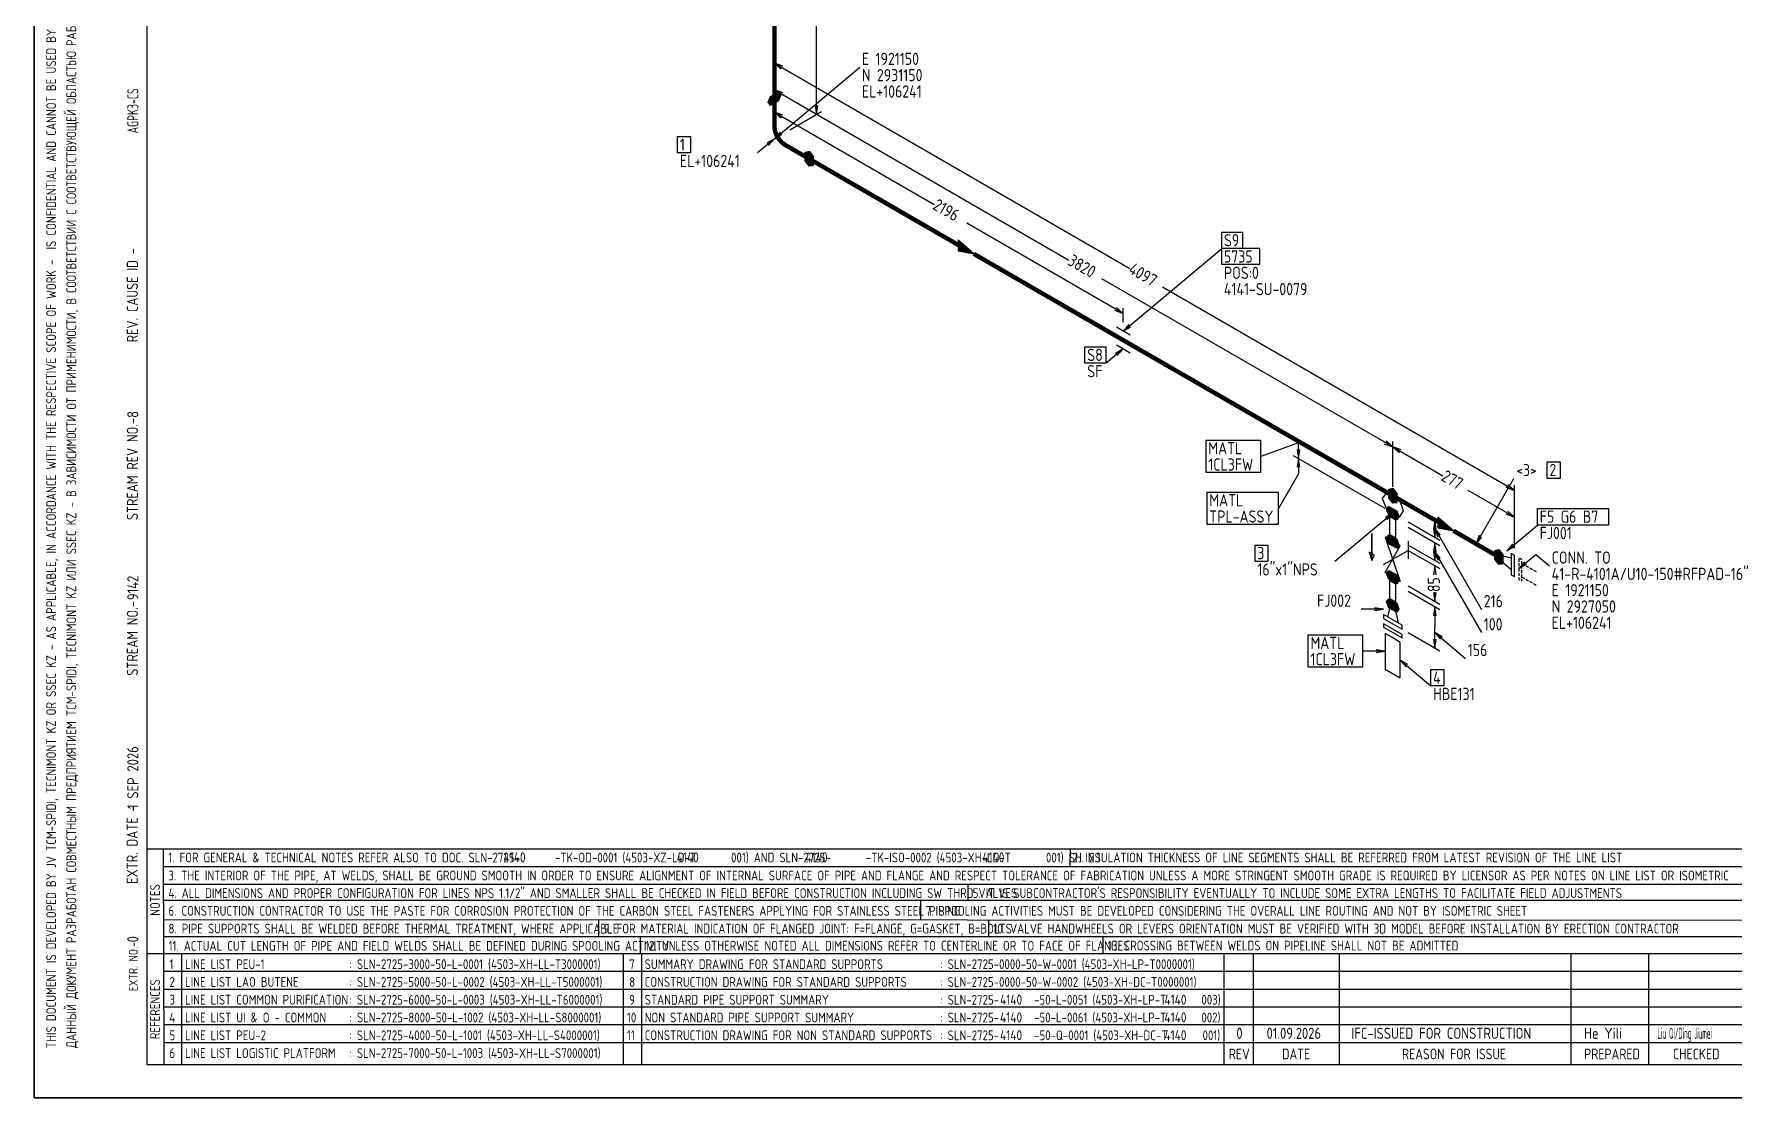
# Model space of a CAD drawing. Extents: x 0 to 594, y 0 to 420.
# Drawn here: x 0 to 382.7, y 0 to 239.4 of the extents above; entities that cross this region are included whole.
import ezdxf

# ---------------------------------------------------------------- set-up
doc = ezdxf.new("R2010")
doc.units = 0
doc.header["$MEASUREMENT"] = 0
doc.linetypes.add('BORDER_2012_SLN$0$8001.Solid', pattern=[0])
doc.linetypes.add('GT100', pattern=[1, 0.666667, -0.333333])
for name, color, linetype, lineweight in [('BORDER_2012_SLN$0$BG_01', 7, 'BORDER_2012_SLN$0$8001.Solid', 25), ('BORDER_2012_SLN$0$BG_02', 7, 'BORDER_2012_SLN$0$8001.Solid', 25), ('BORDER_2012_SLN$0$BG_Level_1', 7, 'BORDER_2012_SLN$0$8001.Solid', 25), ('BORDER_2012_SLN$0$Level_1', 7, 'BORDER_2012_SLN$0$8001.Solid', 25), ('BORDER_2012_SLN$0$Level_18', 7, 'BORDER_2012_SLN$0$8001.Solid', 25)]:
    doc.layers.add(name, color=color, linetype=linetype, lineweight=lineweight)
doc.layers.add('GT_1', color=7, linetype='Continuous')
doc.styles.add('BORDER_2012_SLN$0$GOST type A', font='GOST type A')
doc.styles.add('HTX1', font='')
doc.styles.get('HTX1').set_extended_font_data('GOST type A')

# ---------------------------------------------------------------- blocks, each defined once
blk = doc.blocks.new('BORDER_2012_SLN')
at = {"layer": 'BORDER_2012_SLN$0$BG_Level_1', "color": 7, "lineweight": -3}
for p, q in [((402.7, 56), (25.4, 56)), ((29.11, 56), (29.22, 7.5)), ((233.25, 56), (233.24, 52)), ((402.7, 52), (29.1, 52)), ((402.7, 47.99), (29.16, 48.01)), ((210.22, 48), (210.22, 44.42)), ((402.7, 44.41), (29.17, 44.42)), ((199.61, 44.42), (199.61, 40.02)), ((402.7, 39.96), (29.15, 40.07)), ((127.1, 40.04), (127.1, 36.23)), ((214.87, 40.02), (214.87, 36.23)), ((136.5, 36.23), (136.5, 32.43)), ((240.64, 36.23), (240.64, 32.43)), ((33.22, 32.43), (33.22, 7.59)), ((132.63, 32.43), (132.63, 7.6)), ((136.8, 32.43), (136.8, 7.59))]:
    blk.add_line(p, q, dxfattribs=at)
at = {"layer": 'BORDER_2012_SLN$0$Level_1', "color": 7, "lineweight": -3}
for p, q in [((25.4, 412.5), (25.4, 7.5)), ((402.7, 36.23), (29.15, 36.23)), ((402.7, 32.43), (25.4, 32.43)), ((267.9, 32.43), (267.91, 7.5)), ((274.59, 7.5), (274.59, 32.43)), ((293.91, 7.5), (293.91, 32.43)), ((346.11, 7.5), (346.11, 32.43)), ((363.55, 7.5), (363.55, 32.43)), ((402.7, 28.43), (29.17, 28.43)), ((402.7, 24.43), (29.18, 24.43)), ((402.7, 20.43), (29.19, 20.43)), ((402.7, 16.43), (29.2, 16.43)), ((402.7, 12.43), (29.2, 12.43)), ((25.4, 7.5), (588.6, 7.5))]:
    blk.add_line(p, q, dxfattribs=at)
at = {"layer": 'BORDER_2012_SLN$0$Level_18', "color": 7, "lineweight": -3, "flags": 128}
blk.add_lwpolyline([(0, 0), (0, 420), (594, 420), (594, 0)], close=True, dxfattribs=at)
at = {"color": 7, "char_height": 2.2, "attachment_point": 1, "style": 'BORDER_2012_SLN$0$GOST type A'}
for s, insert in [('{\\l\\fGOST type A|b0|i0;\\T1;1}', (30.5, 31.2)), ('{\\l\\fGOST type A|b0|i0;\\T1;: SLN-2725-3000-50-L-0001 (4503-XH-LL-T3000001)}', (71, 31.2)), ('{\\l\\fGOST type A|b0|i0;\\T1;7}', (134, 31.2)), ('{\\l\\fGOST type A|b0|i0;\\T1;SUMMARY DRAWING FOR STANDARD SUPPORTS}', (137.5, 31.2)), ('{\\l\\fGOST type A|b0|i0;\\T1;: SLN-2725-0000-50-W-0001 (4503-XH-LP-T0000001)}', (204, 31.2)), ('{\\l\\fGOST type A|b0|i0;\\T1;2}', (30.5, 27.2)), ('{\\l\\fGOST type A|b0|i0;\\T1;LINE LIST LAO BUTENE}', (34, 27.2)), ('{\\l\\fGOST type A|b0|i0;\\T1;: SLN-2725-5000-50-L-0002 (4503-XH-LL-T5000001)}', (71, 27.2)), ('{\\l\\fGOST type A|b0|i0;\\T1;8}', (134, 27.2)), ('{\\l\\fGOST type A|b0|i0;\\T1;CONSTRUCTION DRAWING FOR STANDARD SUPPORTS}', (137.5, 27.2)), ('{\\l\\fGOST type A|b0|i0;\\T1;: SLN-2725-0000-50-W-0002 (4503-XH-DC-T0000001)}', (204, 27.2)), ('{\\l\\fGOST type A|b0|i0;\\T1;3}', (30.5, 23.2)), ('{\\l\\fGOST type A|b0|i0;\\T1;LINE LIST COMMON PURIFICATION}', (34, 23.2)), ('{\\l\\fGOST type A|b0|i0;\\T1;: SLN-2725-6000-50-L-0003 (4503-XH-LL-T6000001)}', (71, 23.2)), ('{\\l\\fGOST type A|b0|i0;\\T1;9}', (134, 23.2)), ('{\\C256;STANDARD PIPE SUPPORT SUMMARY}', (137.5, 23.2)), ('{\\fGOST type A|b0|i0|c0|p34;: SLN-2725-       -50-L-0051 (4503-XH-LP-T       003)}', (204, 23.2)), ('{\\l\\fGOST type A|b0|i0;\\T1;4}', (30.5, 19.2)), ('{\\l\\fGOST type A|b0|i0;\\T1;LINE LIST UI & O - COMMON}', (34, 19.2)), ('{\\l\\fGOST type A|b0|i0;\\T1;: SLN-2725-8000-50-L-1002 (4503-XH-LL-S8000001)}', (71, 19.2)), ('{\\l\\fGOST type A|b0|i0;\\T1;10}', (133.5, 19.2)), ('{\\l\\fGOST type A|b0|i0;\\T1;NON STANDARD PIPE SUPPORT SUMMARY}', (137.5, 19.2)), ('{\\fGOST type A|b0|i0|c0|p34;: SLN-2725-       -50-L-0061 (4503-XH-LP-T       002)}', (204, 19.2)), ('{\\l\\fGOST type A|b0|i0;\\T1;: SLN-2725-4000-50-L-1001 (4503-XH-LL-S4000001)}', (71, 15.2)), ('{\\fGOST type A|b0|i0|c0|p34;: SLN-2725-       -50-Q-0001 (4503-XH-DC-T       001)}', (204, 15.2)), ('{\\l\\fGOST type A|b0|i0;\\T1;5}', (30.5, 15.2)), ('{\\l\\fGOST type A|b0|i0;\\T1;LINE LIST PEU-2}', (34, 15.2)), ('{\\l\\fGOST type A|b0|i0;\\T1;11}', (133.5, 15.2)), ('{\\C256;CONSTRUCTION DRAWING FOR NON STANDARD SUPPORTS}', (137.5, 15.2)), ('{\\l\\fGOST type A|b0|i0;\\T1;6}', (30.5, 11.2)), ('{\\l\\fGOST type A|b0|i0;\\T1;LINE LIST LOGISTIC PLATFORM}', (34, 11.2)), ('{\\l\\fGOST type A|b0|i0;\\T1;: SLN-2725-7000-50-L-1003 (4503-XH-LL-S7000001)}', (71, 11.2))]:
    blk.add_mtext(s, dxfattribs=dict(at, insert=insert))
at = {"layer": 'BORDER_2012_SLN$0$BG_01', "color": 7, "attachment_point": 1, "rotation": 90, "style": 'BORDER_2012_SLN$0$GOST type A'}
for s, insert, char_height in [('{\\fGOST type A|b0|i0|c134|p34;\\W1.01;ДАННЫЙ ДОКУМЕНТ РАЗРАБОТАН СОВМЕСТНЫМ ПРЕДПРИЯТИЕМ \\fGOST type A|b0|i0|c0|p34;TCM-SPIDI, TECNIMONT KZ \\fGOST type A|b0|i0|c134|p34;ИЛИ \\fGOST type A|b0|i0|c0|p34;SSEC KZ - \\fGOST type A|b0|i0|c134|p34;В ЗАВИСИМОСТИ ОТ ПРИМЕНИМОСТИ\\fGOST type A|b0|i0|c0|p34;, \\fGOST type A|b0|i0|c134|p34;В СООТВЕТСТВИИ С СООТВЕТСТВУЮЩЕЙ ОБЛАСТЬЮ РАБОТ\\fGOST type A|b0|i0|c0|p34;. \\fGOST type A|b0|i0|c134|p34;ЯВЛЯЕТСЯ КОНФИДЕНЦИАЛЬНЫМ И НЕ МОЖЕТ БЫТЬ ИСПОЛЬЗОВАН ДРУГИМИ ЛИЦАМИ ДЛЯ КАКИХ\\fGOST type A|b0|i0|c0|p34;-\\fGOST type A|b0|i0|c134|p34;ЛИБО ЦЕЛЕЙ\\fGOST type A|b0|i0|c0|p34;, \\fGOST type A|b0|i0|c134|p34;КРОМЕ ПРОЕКТА \\fGOST type A|b0|i0|c0|p34;SILLENO.}', (7.3, 11.21), 2.2), ('{\\l\\fGOST type A|b0|i0;\\T1;EXTR. DATE -}', (20.86, 48.18), 2.5), ('{\\l\\fGOST type A|b0|i0;\\T1;EXTR. NO.-}', (21.36, 24.02), 2)]:
    blk.add_mtext(s, dxfattribs=dict(at, insert=insert, char_height=char_height))
at = {"layer": 'BORDER_2012_SLN$0$BG_01', "color": 7, "insert": (2.76, 11.2), "char_height": 2.2, "attachment_point": 1, "rotation": 90, "line_spacing_factor": 1.090909, "style": 'BORDER_2012_SLN$0$GOST type A'}
blk.add_mtext('{\\fGOST type A|b0|i0|c0|p34;\\W1.01;THIS DOCUMENT IS DEVELOPED BY JV TCM-SPIDI, TECNIMONT KZ OR SSEC KZ - AS APPLICABLE, IN ACCORDANCE WITH THE RESPECTIVE SCOPE OF WORK -  IS CONFIDENTIAL AND CANNOT BE USED BY OTHERS FOR ANY PURPOSE OTHER THAN THE SILLENO PROJECT}', dxfattribs=at)
at = {"layer": 'BORDER_2012_SLN$0$BG_02', "color": 7, "char_height": 2.5, "attachment_point": 1, "rotation": 90, "style": 'BORDER_2012_SLN$0$GOST type A'}
for s, insert in [('{\\l\\fGOST type A|b0|i0;\\T1;REV. CAUSE ID - }', (20.9, 170)), ('{\\l\\fGOST type A|b0|i0;\\T1;STREAM REV NO.-}', (20.9, 130)), ('{\\l\\fGOST type A|b0|i0;\\T1;STREAM NO.-}', (20.9, 95))]:
    blk.add_mtext(s, dxfattribs=dict(at, insert=insert))
at = {"layer": 'BORDER_2012_SLN$0$BG_Level_1', "color": 7, "attachment_point": 1, "style": 'BORDER_2012_SLN$0$GOST type A'}
for s, insert, char_height in [('{\\fGOST type A|b0|i0|c0|p34;\\C256; 1. FOR GENERAL & TECHNICAL NOTES REFER ALSO TO DOC. SLN-2725-       -TK-OD-0001 (4503-XZ-LD-T       001) AND SLN-2725-       -TK-ISO-0002 (4503-XH-LD-T       001) SH. 2.1}', (29.11, 55.19), 2.2), ('{\\fGOST type A|b0|i0|c0|p34;\\C256;2. INSULATION THICKNESS OF LINE SEGMENTS SHALL BE REFERRED FROM LATEST REVISION OF THE LINE LIST}', (233.84, 55.19), 2.2), ('{\\fGOST type A|b0|i0|c0|p34;\\C256; 3. THE INTERIOR OF THE PIPE, AT WELDS, SHALL BE GROUND SMOOTH IN ORDER TO ENSURE ALIGNMENT OF INTERNAL SURFACE OF PIPE AND FLANGE AND RESPECT TOLERANCE OF FABRICATION UNLESS A MORE STRINGENT SMOOTH GRADE IS REQUIRED BY LICENSOR AS PER NOTES ON LINE LIST OR ISOMETRIC}', (29.12, 51.15), 2.2), ('{\\fGOST type A|b0|i0|c0|p34;\\C256; 4. ALL DIMENSIONS AND PROPER CONFIGURATION FOR LINES NPS 1.1/2" AND SMALLER SHALL BE CHECKED IN FIELD BEFORE CONSTRUCTION INCLUDING SW THRD VALVES}', (29.13, 47.2), 2.2), ("{\\C256; 5. IT IS SUBCONTRACTOR'S RESPONSIBILITY EVENTUALLY TO INCLUDE SOME EXTRA LENGTHS TO FACILITATE FIELD ADJUSTMENTS}", (210.22, 47.2), 2.2), ('{\\C256; 6. CONSTRUCTION CONTRACTOR TO USE THE PASTE FOR CORROSION PROTECTION OF THE CARBON STEEL FASTENERS APPLYING FOR STAINLESS STEEL PIPING}', (29.14, 43.2), 2.2), ('{\\C256; 7. SPOOLING ACTIVITIES MUST BE DEVELOPED CONSIDERING THE OVERALL LINE ROUTING AND NOT BY ISOMETRIC SHEET}', (199.61, 43.2), 2.2), ('{\\C256; 8. PIPE SUPPORTS SHALL BE WELDED BEFORE THERMAL TREATMENT, WHERE APPLICABLE}', (29.15, 39.2), 2.2), ('{\\C256; 9. FOR MATERIAL INDICATION OF FLANGED JOINT: F=FLANGE, G=GASKET, B=BOLTS}', (127.1, 39.2), 2.2), ('{\\C256; 10. VALVE HANDWHEELS OR LEVERS ORIENTATION MUST BE VERIFIED WITH 3D MODEL BEFORE INSTALLATION BY ERECTION CONTRACTOR}', (214.87, 39.2), 2.2), ('{\\C256; 11. ACTUAL CUT LENGTH OF PIPE AND FIELD WELDS SHALL BE DEFINED DURING SPOOLING ACTIVITY}', (29.16, 35.32), 2.2), ('{\\C256; 12. UNLESS OTHERWISE NOTED ALL DIMENSIONS REFER TO CENTERLINE OR TO FACE OF FLANGES}', (136.5, 35.35), 2.2), ('{\\C256; 13. CROSSING BETWEEN WELDS ON PIPELINE SHALL NOT BE ADMITTED}', (240.64, 35.38), 2.2), ('{\\l\\fGOST type A|b0|i0;\\T1;LINE LIST PEU-1}', (34, 31.2), 2.2), ('{\\l\\fGOST type A|b0|i0;\\T1;REV}', (269, 11.1), 2.4), ('{\\l\\fGOST type A|b0|i0;\\T1;DATE}', (281, 11.1), 2.4), ('{\\l\\fGOST type A|b0|i0;\\T1;REASON FOR ISSUE}', (308, 11.1), 2.4), ('{\\l\\fGOST type A|b0|i0;\\T1;PREPARED}', (349, 11.1), 2.4), ('{\\l\\fGOST type A|b0|i0;\\T1;CHECKED}', (369, 11.1), 2.4)]:
    blk.add_mtext(s, dxfattribs=dict(at, insert=insert, char_height=char_height))
at = {"layer": 'BORDER_2012_SLN$0$BG_Level_1', "color": 7, "char_height": 2.2, "attachment_point": 1, "rotation": 90, "style": 'BORDER_2012_SLN$0$GOST type A'}
for s, insert in [('{\\l\\fGOST type A|b0|i0;\\T1;NOTES}', (26.15, 40.99)), ('{\\l\\fGOST type A|b0|i0;\\T1;REFERENCES}', (26.15, 13.23))]:
    blk.add_mtext(s, dxfattribs=dict(at, insert=insert))

msp = doc.modelspace()

# ---------------------------------------------------------------- linework, layer by layer
at = {"layer": 'GT_1', "flags": 128}
for points in [[(0, 0), (594, 0), (594, 420), (0, 420), (0, 0)], [(176.2, 221.3), (176.2, 281.8)], [(166.7, 219.8), (166.7, 234)], [(168.6, 232.1), (166.7, 232.8), (168.2, 231.5)], [(166.7, 232.8), (246.7, 186.6)], [(166.7, 215.8), (185.9, 231.9)], [(165.8, 223.3), (165.3, 224), (165.8, 225.3), (167.6, 226.3), (168.1, 225.6), (167.6, 224.3), (165.8, 223.3)], [(166.7, 219.8), (166.7, 228)], [(168.6, 226.1), (166.7, 226.8), (168.2, 225.5)], [(166.7, 226.8), (233, 188.5)], [(167.06, 226), (167.814, 226)], [(165.3, 224), (167.06, 224)], [(165.377, 224.2), (167.42, 224.2)], [(165.443, 223.8), (166.7, 223.8)], [(165.454, 224.4), (167.638, 224.4)], [(165.531, 224.6), (167.715, 224.6)], [(165.586, 223.6), (166.34, 223.6)], [(165.608, 224.8), (167.792, 224.8)], [(165.685, 225), (167.869, 225)], [(165.762, 225.2), (167.946, 225.2)], [(165.98, 225.4), (168.023, 225.4)], [(166.34, 225.6), (168.1, 225.6)], [(166.7, 225.8), (167.957, 225.8)], [(166.7, 219.8), (166.7, 223)], [(175.9, 223.3), (176.2, 221.3), (176.5, 223.3)], [(168.6, 221.1), (166.7, 221.8), (168.2, 220.5)], [(166.7, 221.8), (202.7, 201)], [(170.2, 217.8), (177.3, 221.9)], [(144.9, 216.3), (147.8, 216.3), (147.8, 212.6), (144.9, 212.6), (144.9, 216.3)], [(166.7, 215.8), (162.9, 212.6)], [(165.4, 214.3), (166.7, 215.8), (165, 214.8)], [(168, 217.3), (166.7, 215.8), (168.4, 216.8)], [(175.4, 209.8), (174.5, 209.6), (173.6, 210.8), (173.6, 212.8), (174.5, 213), (175.4, 211.8), (175.4, 209.8)], [(173.6, 212.8), (174.65, 212.8)], [(173.6, 212.6), (174.8, 212.6)], [(173.6, 212.4), (174.95, 212.4)], [(173.6, 212.2), (175.1, 212.2)], [(173.6, 212), (175.25, 212)], [(173.6, 211.8), (175.4, 211.8)], [(173.6, 211.6), (175.4, 211.6)], [(173.6, 211.4), (175.4, 211.4)], [(173.6, 211.2), (175.4, 211.2)], [(173.6, 211), (175.4, 211)], [(173.6, 210.8), (175.4, 210.8)], [(173.75, 210.6), (175.4, 210.6)], [(173.9, 210.4), (175.4, 210.4)], [(174.05, 210.2), (175.4, 210.2)], [(174.2, 210), (175.4, 210)], [(174.35, 209.8), (175.4, 209.8)], [(245.2, 176.5), (210, 196.8)], [(208.1, 191.9), (208.1, 190.6), (211.6, 189.9), (208.1, 193), (208.1, 190.8), (211.2, 190.1), (208.1, 192.9), (208.1, 190.9), (210.9, 190.3), (208.1, 192.8), (208.1, 191.1), (210.5, 190.5), (208.1, 192.6), (208.1, 191.3), (210.2, 190.7), (208.1, 192.5), (208.1, 191.4), (209.9, 190.9), (208.1, 192.3), (208.1, 191.6), (209.6, 191.1), (208.1, 192.1), (208.1, 191.7), (209.2, 191.3), (208.1, 192), (208.1, 191.9), (211.6, 189.9)], [(267.4, 194.8), (272.1, 194.8), (272.1, 191.1), (267.4, 191.1), (267.4, 194.8)], [(245.2, 172.5), (267.4, 191.1)], [(267.4, 191.2), (275.9, 191.2), (275.9, 187.5), (267.4, 187.5), (267.4, 191.2)], [(305.9, 146.5), (240.4, 184.3)], [(333.3, 136.7), (254.1, 182.4)], [(243.3, 177.2), (245.2, 176.5), (243.7, 177.8)], [(245.2, 174.5), (245.2, 177.7)], [(246.8, 171.6), (243.7, 173.4)], [(246.8, 171.6), (243.7, 173.4)], [(246.5, 174), (245.2, 172.5), (246.9, 173.5)], [(236.6, 169), (241.3, 169), (241.3, 165.3), (236.6, 165.3), (236.6, 169)], [(245.2, 168.5), (241.4, 165.3)], [(243.9, 167), (245.2, 168.5), (243.5, 167.5)], [(243.7, 169.4), (246.8, 167.6)], [(243.7, 169.4), (246.8, 167.6)], [(263.9, 148), (276.1, 148), (276.1, 140.7), (263.9, 140.7), (263.9, 148)], [(284.7, 147.4), (276.2, 144.3)], [(284.4, 145.9), (284.7, 143.9), (285, 145.9)], [(284.7, 143.9), (284.7, 147.4)], [(304, 147.2), (305.9, 146.5), (304.4, 147.8)], [(305.9, 139.5), (305.9, 147.7)], [(305.9, 137.5), (305.9, 147.7)], [(307.8, 145.8), (305.9, 146.5), (307.4, 145.2)], [(305.9, 146.5), (317.2, 140)], [(304.2, 132.6), (283.6, 144.5)], [(304.2, 132.6), (283.6, 144.5)], [(285, 141.9), (284.7, 143.9), (284.4, 141.9)], [(284.7, 143.9), (284.7, 140.4)], [(340.7, 143.1), (343.6, 143.1), (343.6, 139.4), (340.7, 139.4), (340.7, 143.1)], [(284.7, 140.4), (280.2, 132.6)], [(324.7, 124.7), (333.2, 139.4)], [(331.4, 137.4), (333.3, 136.7), (331.8, 138)], [(333.3, 123.7), (333.3, 137.9)], [(264.1, 136.3), (280.1, 136.3), (280.1, 129), (264.1, 129), (264.1, 136.3)], [(305.9, 135.5), (304.6, 136.3), (303.5, 134.9), (304.6, 132.4), (307.4, 130.7), (308.3, 132.1), (307.4, 134.7), (305.9, 135.5)], [(306.8, 134), (305.9, 133.8), (305, 135), (305, 137), (305.9, 137.2), (306.8, 136), (306.8, 134)], [(305, 137), (306.05, 137)], [(305, 136.8), (306.2, 136.8)], [(305, 136.6), (306.35, 136.6)], [(305, 136.4), (306.5, 136.4)], [(305, 136.2), (306.65, 136.2)], [(305, 136), (306.8, 136)], [(305, 135.8), (306.8, 135.8)], [(305, 135.6), (306.8, 135.6)], [(305, 135.4), (306.8, 135.4)], [(305, 135.2), (306.8, 135.2)], [(305, 135), (306.8, 135)], [(305.15, 134.8), (306.8, 134.8)], [(305.3, 134.6), (306.8, 134.6)], [(305.45, 134.4), (306.8, 134.4)], [(305.6, 134.2), (306.8, 134.2)], [(305.75, 134), (306.8, 134)], [(333.3, 130.7), (322.9, 136.7)], [(305.9, 131.6), (292.9, 120.7)], [(304.6, 130.1), (305.9, 131.6), (304.2, 130.6)], [(305, 131.1), (304.5, 132.4), (305, 133.1), (306.8, 132.1), (307.3, 130.8), (306.8, 130.1), (305, 131.1)], [(304.5, 132.4), (306.26, 132.4)], [(304.577, 132.2), (306.62, 132.2)], [(304.643, 132.6), (305.9, 132.6)], [(304.654, 132), (306.838, 132)], [(304.731, 131.8), (306.915, 131.8)], [(304.786, 132.8), (305.54, 132.8)], [(304.808, 131.6), (306.992, 131.6)], [(304.885, 131.4), (307.069, 131.4)], [(304.962, 131.2), (307.146, 131.2)], [(305.18, 131), (307.223, 131)], [(305.9, 130.4), (305.2, 130.8), (305.2, 126.8), (306.6, 126), (306.6, 130), (305.9, 130.4)], [(305.54, 130.8), (307.3, 130.8)], [(305.9, 130.6), (307.157, 130.6)], [(306.26, 130.4), (307.014, 130.4)], [(309.4, 133.5), (316.5, 129.4)], [(316.1, 129.6), (316.1, 128.3), (319.6, 127.6), (316.1, 130.7), (316.1, 128.5), (319.2, 127.8), (316.1, 130.6), (316.1, 128.6), (318.9, 128), (316.1, 130.5), (316.1, 128.8), (318.5, 128.2), (316.1, 130.3), (316.1, 129), (318.2, 128.4), (316.1, 130.2), (316.1, 129.1), (317.9, 128.6), (316.1, 130), (316.1, 129.3), (317.6, 128.8), (316.1, 129.8), (316.1, 129.4), (317.2, 129), (316.1, 129.7), (316.1, 129.6), (319.6, 127.6)], [(331.4, 131.4), (333.3, 130.7), (331.8, 132)], [(333.3, 123.7), (333.3, 131.9)], [(338.5, 132.6), (354.5, 132.6), (354.5, 128.9), (338.5, 128.9), (338.5, 132.6)], [(301.2, 127), (301.2, 120.9), (301.8, 122.1), (300.6, 122.8), (301.2, 120.9), (301.2, 127)], [(305, 124.7), (304.5, 126), (305, 126.7), (306.8, 125.7), (307.3, 124.4), (306.8, 123.7), (305, 124.7)], [(304.786, 126.4), (305.54, 126.4)], [(309.4, 129.6), (316.5, 125.5)], [(309.4, 128.4), (316.5, 124.3)], [(315.7, 128), (315.4, 130), (315.1, 128)], [(315.1, 128.1), (315.4, 126.1), (315.7, 128.1)], [(315.4, 130), (315.4, 128.1)], [(315.4, 126.1), (315.4, 128.1)], [(316.7, 126.6), (315.4, 128.1), (316.1, 126.2)], [(315.4, 128.1), (325.9, 109.9)], [(325.4, 126.6), (324.7, 124.7), (326, 126.2)], [(331.6, 123.1), (338.5, 128.9)], [(274.9, 124.4), (277.8, 124.4), (277.8, 120.7), (274.9, 120.7), (274.9, 124.4)], [(303.8, 120), (309.4, 123.2)], [(305.9, 125.2), (304.2, 126.2), (307.6, 116.2), (304.2, 118.2), (307.6, 124.2), (305.9, 125.2)], [(304.5, 126), (306.26, 126)], [(304.577, 125.8), (306.62, 125.8)], [(304.643, 126.2), (305.9, 126.2)], [(304.654, 125.6), (306.838, 125.6)], [(304.731, 125.4), (306.915, 125.4)], [(304.808, 125.2), (306.992, 125.2)], [(304.885, 125), (307.069, 125)], [(304.962, 124.8), (307.146, 124.8)], [(305.18, 124.6), (307.223, 124.6)], [(305.54, 124.4), (307.3, 124.4)], [(305.9, 124.2), (307.157, 124.2)], [(306.26, 124), (307.014, 124)], [(309.4, 125.3), (309.4, 121.3)], [(309.4, 124.4), (316.5, 120.3)], [(309.4, 123.2), (316.5, 119.1)], [(315.7, 122.9), (315.4, 124.9), (315.1, 122.9)], [(315.1, 122.9), (315.4, 120.9), (315.7, 122.9)], [(315.4, 124.9), (315.4, 122.9)], [(315.4, 120.9), (315.4, 122.9)], [(316.7, 121.4), (315.4, 122.9), (316.1, 121)], [(315.4, 122.9), (325.9, 104.7)], [(330.7, 120.2), (329.8, 120), (328.9, 121.2), (328.9, 123.2), (329.8, 123.4), (330.7, 122.2), (330.7, 120.2)], [(328.9, 123.2), (329.95, 123.2)], [(328.9, 123), (330.1, 123)], [(328.9, 122.8), (330.25, 122.8)], [(328.9, 122.6), (330.4, 122.6)], [(332.9, 124.6), (331.6, 123.1), (333.3, 124.1)], [(332.6, 120.1), (332.6, 117.7), (333.3, 117.3), (333.3, 122.1), (332.6, 122.5), (332.6, 120.1)], [(305, 116.7), (304.5, 118), (305, 118.7), (306.8, 117.7), (307.3, 116.4), (306.8, 115.7), (305, 116.7)], [(315.7, 117.7), (315.4, 119.7), (315.1, 117.7)], [(315.4, 119.7), (315.4, 118.5)], [(328.9, 122.4), (330.55, 122.4)], [(328.9, 122.2), (330.7, 122.2)], [(328.9, 122), (330.7, 122)], [(328.9, 121.8), (330.7, 121.8)], [(328.9, 121.6), (330.7, 121.6)], [(328.9, 121.4), (330.7, 121.4)], [(328.9, 121.2), (330.7, 121.2)], [(329.05, 121), (330.7, 121)], [(329.2, 120.8), (330.7, 120.8)], [(329.35, 120.6), (330.7, 120.6)], [(329.5, 120.4), (330.7, 120.4)], [(329.65, 120.2), (330.7, 120.2)], [(332.6, 118.8), (329.8, 121.2), (329.8, 122.2), (332.6, 121.5)], [(334.3, 119.1), (338.1, 122.3), (341.2, 119.7)], [(335.6, 120.6), (334.3, 119.1), (336, 120.1)], [(304.5, 118), (306.26, 118)], [(304.577, 117.8), (306.62, 117.8)], [(304.643, 118.2), (305.9, 118.2)], [(304.654, 117.6), (306.838, 117.6)], [(304.731, 117.4), (306.915, 117.4)], [(304.786, 118.4), (305.54, 118.4)], [(304.808, 117.2), (306.992, 117.2)], [(304.885, 117), (307.069, 117)], [(304.962, 116.8), (307.146, 116.8)], [(305.18, 116.6), (307.223, 116.6)], [(305.9, 116), (305.2, 116.4), (305.2, 112.4), (306.6, 111.6), (306.6, 115.6), (305.9, 116)], [(305.54, 116.4), (307.3, 116.4)], [(305.9, 116.2), (307.157, 116.2)], [(306.26, 116), (307.014, 116)], [(309.4, 115.2), (316.5, 111.1)], [(305, 110.3), (304.5, 111.6), (305, 112.3), (306.8, 111.3), (307.3, 110), (306.8, 109.3), (305, 110.3)], [(304.5, 111.6), (306.26, 111.6)], [(304.577, 111.4), (306.62, 111.4)], [(304.643, 111.8), (305.9, 111.8)], [(304.654, 111.2), (306.838, 111.2)], [(304.731, 111), (306.915, 111)], [(304.786, 112), (305.54, 112)], [(304.8, 108.2), (305.5, 111), (306.4, 110.5), (307.1, 106.8)], [(309.4, 114), (316.5, 109.9)], [(315.1, 113.7), (315.4, 111.7), (315.7, 113.7)], [(315.4, 111.7), (315.4, 113.8)], [(303.8, 110), (298.8, 110)], [(301.8, 109.7), (303.8, 110), (301.8, 110.3)], [(305.9, 107.6), (303.8, 108.8), (303.8, 107.9), (308, 105.5), (308, 106.4), (305.9, 107.6)], [(304.808, 110.8), (306.992, 110.8)], [(304.885, 110.6), (307.069, 110.6)], [(304.962, 110.4), (307.146, 110.4)], [(305.18, 110.2), (307.223, 110.2)], [(305.54, 110), (307.3, 110)], [(305.9, 109.8), (307.157, 109.8)], [(306.26, 109.6), (307.014, 109.6)], [(315.7, 108.5), (315.4, 110.5), (315.1, 108.5)], [(315.4, 110.5), (315.4, 105.9)], [(286.9, 104.2), (299.1, 104.2), (299.1, 96.9), (286.9, 96.9), (286.9, 104.2)], [(305.9, 105.5), (303.8, 106.7), (303.8, 105.9), (308, 103.5), (308, 104.3), (305.9, 105.5)], [(305.9, 103.5), (304.2, 104.5), (304.2, 96.5), (307.6, 94.5), (307.6, 102.5), (305.9, 103.5)], [(309.4, 104.7), (316.5, 100.6)], [(315.4, 101.2), (315.4, 105.9)], [(317.1, 103.7), (315.4, 104.7), (316.7, 103.2)], [(315.4, 104.7), (322.3, 98.9)], [(304.2, 100.5), (299.2, 100.5)], [(302.2, 100.2), (304.2, 100.5), (302.2, 100.8)], [(315.1, 103.2), (315.4, 101.2), (315.7, 103.2)], [(309.3, 97.5), (307.6, 98.5), (308.9, 97)], [(307.6, 98.5), (314.5, 92.7)], [(314.5, 96.4), (317.4, 96.4), (317.4, 92.7), (314.5, 92.7), (314.5, 96.4)]]:
    msp.add_lwpolyline(points, dxfattribs=at)
at = {"layer": 'GT_1', "const_width": 1, "flags": 128}
for points in [[(166.7, 278), (166.7, 224.8)], [(166.7, 224.8), (166.7, 218.8)], [(169.3, 214.3), (174.5, 211.3)], [(174.5, 211.3), (208.1, 191.9)], [(211.6, 189.9), (245.2, 170.5)], [(245.2, 170.5), (305.9, 135.5)], [(305.9, 135.5), (316.1, 129.6)], [(319.6, 127.6), (329.8, 121.7)]]:
    msp.add_lwpolyline(points, dxfattribs=at)
msp.add_lwpolyline([(166.7, 218.8, 0.268126), (169.3, 214.3)], format="xyb", dxfattribs=at)
at = {"layer": 'GT_1', "linetype": 'GT100', "flags": 128}
for points in [[(334.3, 119.1), (334.3, 116.7), (335, 116.3), (335, 121.1), (334.3, 121.5), (334.3, 119.1)], [(335, 120.2), (338.5, 118.3)], [(335, 117.2), (338.5, 115.2)]]:
    msp.add_lwpolyline(points, dxfattribs=at)

# ---------------------------------------------------------------- block references
at = {"linetype": 'Continuous'}
msp.add_blockref('BORDER_2012_SLN', (0, 0), dxfattribs=at)

# ---------------------------------------------------------------- texts
at = {"linetype": 'Continuous', "style": 'HTX1', "width": 0.8}
msp.add_text('AGPK3-CS', height=2.5, rotation=89.99992, dxfattribs=at).set_placement((23.5, 217))
at = {"layer": 'GT_1', "style": 'HTX1'}
for s, height, width, p in [('E 1921150', 2.75, 1.02, (186.4, 232.4)), ('N 2931150', 2.75, 1.02, (186.4, 228.733)), ('EL+106241', 2.75, 1.02, (186.4, 225.067)), ('1', 2.75, 1.02, (145.429, 213.1)), ('EL+106241', 2.75, 1.02, (145.429, 209.433)), ('S9', 2.75, 1.02, (267.9, 191.6)), ('5735', 2.75, 1.02, (267.9, 187.933)), ('POS:0', 2.75, 1.02, (267.9, 184.267)), ('4141-SU-0079', 2.75, 1.02, (267.9, 180.6)), ('S8', 2.75, 1.02, (237.129, 165.8)), ('SF', 2.75, 1.02, (237.129, 162.133)), ('MATL', 2.75, 1.02, (264.386, 144.8)), ('1CL3FW', 2.75, 1.02, (264.386, 141.133)), ('<3>', 2.75, 1.02, (333.7, 139.9)), ('2', 2.75, 1.02, (341.18, 139.9)), ('MATL', 2.75, 1.02, (264.614, 133.1)), ('TPL-ASSY', 2.75, 1.02, (264.614, 129.433)), ('F5 G6 B7', 2.75, 1.02, (339, 129.4)), ('FJ001', 2.75, 1.02, (339, 125.733)), ('3', 2.75, 1.02, (275.429, 121.2)), ('CONN. TO', 2.75, 1.02, (341.7, 120.2)), ('16"x1"NPS', 2.75, 1.02, (275.429, 117.533)), ('41-R-4101A/U10-150#RFPAD-16"', 2.75, 1.02, (341.7, 116.533)), ('E 1921150', 2.75, 1.02, (341.7, 112.867)), ('FJ002', 2.75, 1.02, (288.871, 110.5)), ('216', 2.75, 1.02, (326.4, 110.4)), ('N 2927050', 2.75, 1.02, (341.7, 109.2)), ('100', 2.75, 1.02, (326.4, 105.2)), ('EL+106241', 2.75, 1.02, (341.7, 105.533)), ('MATL', 2.75, 1.02, (287.386, 101)), ('1CL3FW', 2.75, 1.02, (287.386, 97.333)), ('156', 2.75, 1.02, (322.8, 99.4)), ('4', 2.75, 1.02, (315, 93.2)), ('HBE131', 2.75, 1.02, (315, 89.533)), ('4140', 2.25, 1.02, (105.7, 53)), ('4140', 2.25, 1.02, (144.7, 53)), ('4140', 2.25, 1.02, (173.7, 53)), ('4140', 2.25, 1.02, (213.5, 53)), ('4140', 2.25, 1.02, (217.5, 21)), ('4140', 2.25, 1.02, (254.5, 21)), ('4140', 2.25, 1.02, (217.5, 17)), ('4140', 2.25, 1.02, (254.5, 17)), ('0', 2.5, 1.02, (270.7, 13.3)), ('0', 2.5, 1.02, (270.7, 13.3)), ('0', 2.5, 1.02, (270.7, 13.3)), ('0', 2.5, 1.02, (270.7, 13.3)), ('0', 2.5, 1.02, (270.7, 13.3)), ('0', 2.5, 1.02, (270.7, 13.3)), ('0', 2.5, 1.02, (270.7, 13.3)), ('0', 2.5, 1.02, (270.7, 13.3)), ('0', 2.5, 1.02, (270.7, 13.3)), ('0', 2.5, 1.02, (270.7, 13.3)), ('0', 2.5, 1.02, (270.7, 13.3)), ('0', 2.5, 1.02, (270.7, 13.3)), ('0', 2.5, 1.02, (270.7, 13.3)), ('0', 2.5, 1.02, (270.7, 13.3)), ('0', 2.5, 1.02, (270.7, 13.3)), ('0', 2.5, 1.02, (270.7, 13.3)), ('01.09.2026', 2.5, 1.02, (277.5, 13.3)), ('01.09.2026', 2.5, 1.02, (277.5, 13.3)), ('01.09.2026', 2.5, 1.02, (277.5, 13.3)), ('01.09.2026', 2.5, 1.02, (277.5, 13.3)), ('01.09.2026', 2.5, 1.02, (277.5, 13.3)), ('01.09.2026', 2.5, 1.02, (277.5, 13.3)), ('01.09.2026', 2.5, 1.02, (277.5, 13.3)), ('01.09.2026', 2.5, 1.02, (277.5, 13.3)), ('01.09.2026', 2.5, 1.02, (277.5, 13.3)), ('01.09.2026', 2.5, 1.02, (277.5, 13.3)), ('01.09.2026', 2.5, 1.02, (277.5, 13.3)), ('01.09.2026', 2.5, 1.02, (277.5, 13.3)), ('01.09.2026', 2.5, 1.02, (277.5, 13.3)), ('01.09.2026', 2.5, 1.02, (277.5, 13.3)), ('01.09.2026', 2.5, 1.02, (277.5, 13.3)), ('01.09.2026', 2.5, 1.02, (277.5, 13.3)), ('IFC-ISSUED FOR CONSTRUCTION', 2.5, 1.02, (296.6, 13.3)), ('IFC-ISSUED FOR CONSTRUCTION', 2.5, 1.02, (296.6, 13.3)), ('IFC-ISSUED FOR CONSTRUCTION', 2.5, 1.02, (296.6, 13.3)), ('IFC-ISSUED FOR CONSTRUCTION', 2.5, 1.02, (296.6, 13.3)), ('IFC-ISSUED FOR CONSTRUCTION', 2.5, 1.02, (296.6, 13.3)), ('IFC-ISSUED FOR CONSTRUCTION', 2.5, 1.02, (296.6, 13.3)), ('IFC-ISSUED FOR CONSTRUCTION', 2.5, 1.02, (296.6, 13.3)), ('IFC-ISSUED FOR CONSTRUCTION', 2.5, 1.02, (296.6, 13.3)), ('IFC-ISSUED FOR CONSTRUCTION', 2.5, 1.02, (296.6, 13.3)), ('IFC-ISSUED FOR CONSTRUCTION', 2.5, 1.02, (296.6, 13.3)), ('IFC-ISSUED FOR CONSTRUCTION', 2.5, 1.02, (296.6, 13.3)), ('IFC-ISSUED FOR CONSTRUCTION', 2.5, 1.02, (296.6, 13.3)), ('IFC-ISSUED FOR CONSTRUCTION', 2.5, 1.02, (296.6, 13.3)), ('IFC-ISSUED FOR CONSTRUCTION', 2.5, 1.02, (296.6, 13.3)), ('IFC-ISSUED FOR CONSTRUCTION', 2.5, 1.02, (296.6, 13.3)), ('IFC-ISSUED FOR CONSTRUCTION', 2.5, 1.02, (296.6, 13.3)), ('He Yili', 2.5, 1.02, (349, 13.3)), ('He Yili', 2.5, 1.02, (349, 13.3)), ('He Yili', 2.5, 1.02, (349, 13.3)), ('He Yili', 2.5, 1.02, (349, 13.3)), ('He Yili', 2.5, 1.02, (349, 13.3)), ('He Yili', 2.5, 1.02, (349, 13.3)), ('He Yili', 2.5, 1.02, (349, 13.3)), ('He Yili', 2.5, 1.02, (349, 13.3)), ('He Yili', 2.5, 1.02, (349, 13.3)), ('He Yili', 2.5, 1.02, (349, 13.3)), ('He Yili', 2.5, 1.02, (349, 13.3)), ('He Yili', 2.5, 1.02, (349, 13.3)), ('He Yili', 2.5, 1.02, (349, 13.3)), ('He Yili', 2.5, 1.02, (349, 13.3)), ('He Yili', 2.5, 1.02, (349, 13.3)), ('He Yili', 2.5, 1.02, (349, 13.3)), ('Liu Qi/Ding Jiumei', 2.5, 0.45, (365.5, 13.3)), ('Liu Qi/Ding Jiumei', 2.5, 0.45, (365.5, 13.3)), ('Liu Qi/Ding Jiumei', 2.5, 0.45, (365.5, 13.3)), ('Liu Qi/Ding Jiumei', 2.5, 0.45, (365.5, 13.3)), ('Liu Qi/Ding Jiumei', 2.5, 0.45, (365.5, 13.3)), ('Liu Qi/Ding Jiumei', 2.5, 0.45, (365.5, 13.3)), ('Liu Qi/Ding Jiumei', 2.5, 0.45, (365.5, 13.3)), ('Liu Qi/Ding Jiumei', 2.5, 0.45, (365.5, 13.3)), ('Liu Qi/Ding Jiumei', 2.5, 0.45, (365.5, 13.3)), ('Liu Qi/Ding Jiumei', 2.5, 0.45, (365.5, 13.3)), ('Liu Qi/Ding Jiumei', 2.5, 0.45, (365.5, 13.3)), ('Liu Qi/Ding Jiumei', 2.5, 0.45, (365.5, 13.3)), ('Liu Qi/Ding Jiumei', 2.5, 0.45, (365.5, 13.3)), ('Liu Qi/Ding Jiumei', 2.5, 0.45, (365.5, 13.3)), ('Liu Qi/Ding Jiumei', 2.5, 0.45, (365.5, 13.3)), ('Liu Qi/Ding Jiumei', 2.5, 0.45, (365.5, 13.3)), ('4140', 2.25, 1.02, (217.5, 13)), ('4140', 2.25, 1.02, (254.5, 13))]:
    msp.add_text(s, height=height, dxfattribs=dict(at, width=width)).set_placement(p)
at = {"layer": 'GT_1', "style": 'HTX1', "width": 1.02}
for s, height, rotation, p in [('2196', 2.75, 330, (202.134, 200.083)), ('3820', 2.75, 330, (232.484, 187.583)), ('4097', 2.75, 330, (246.184, 185.683)), ('8', 2.5, 90, (23.5, 153)), ('277', 2.75, 330, (316.6, 139.062)), ('9142', 2.5, 90, (23.5, 112)), ('85', 2.75, 90, (316.526, 113.814)), ('1 SEP 2026', 2.5, 90, (23.5, 65)), ('0', 2.5, 90, (23.5, 35))]:
    msp.add_text(s, height=height, rotation=rotation, dxfattribs=at).set_placement(p)

doc.saveas('drawing.dxf')
